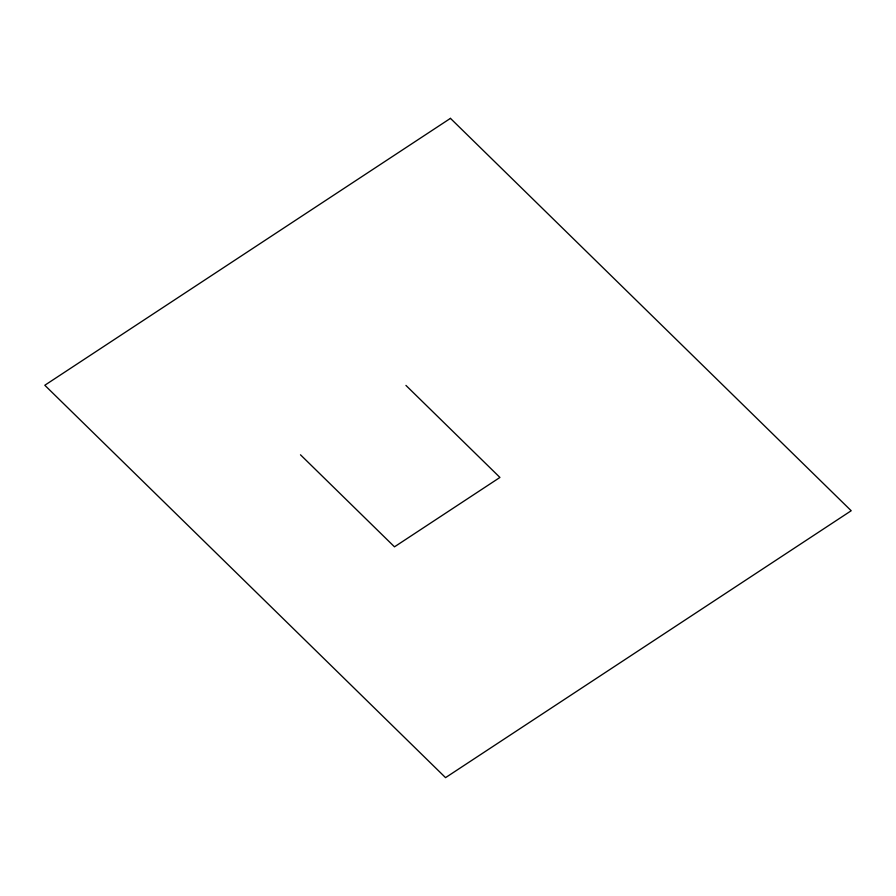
<?xml version="1.0" encoding="UTF-8"?>
<svg xmlns="http://www.w3.org/2000/svg" width="896" height="896" viewBox="0 0 896 896"><rect width="100%" height="100%" fill="white"/><g stroke="black" fill="none" stroke-linecap="round" stroke-linejoin="round"><path stroke-width="1.34" d="M405.944 385.414L499.934 477.445L394.486 546.829L300.485 454.798M450.453 118.362L44.8 385.258L445.547 777.638L851.2 510.742L450.453 118.362"/></g></svg>
